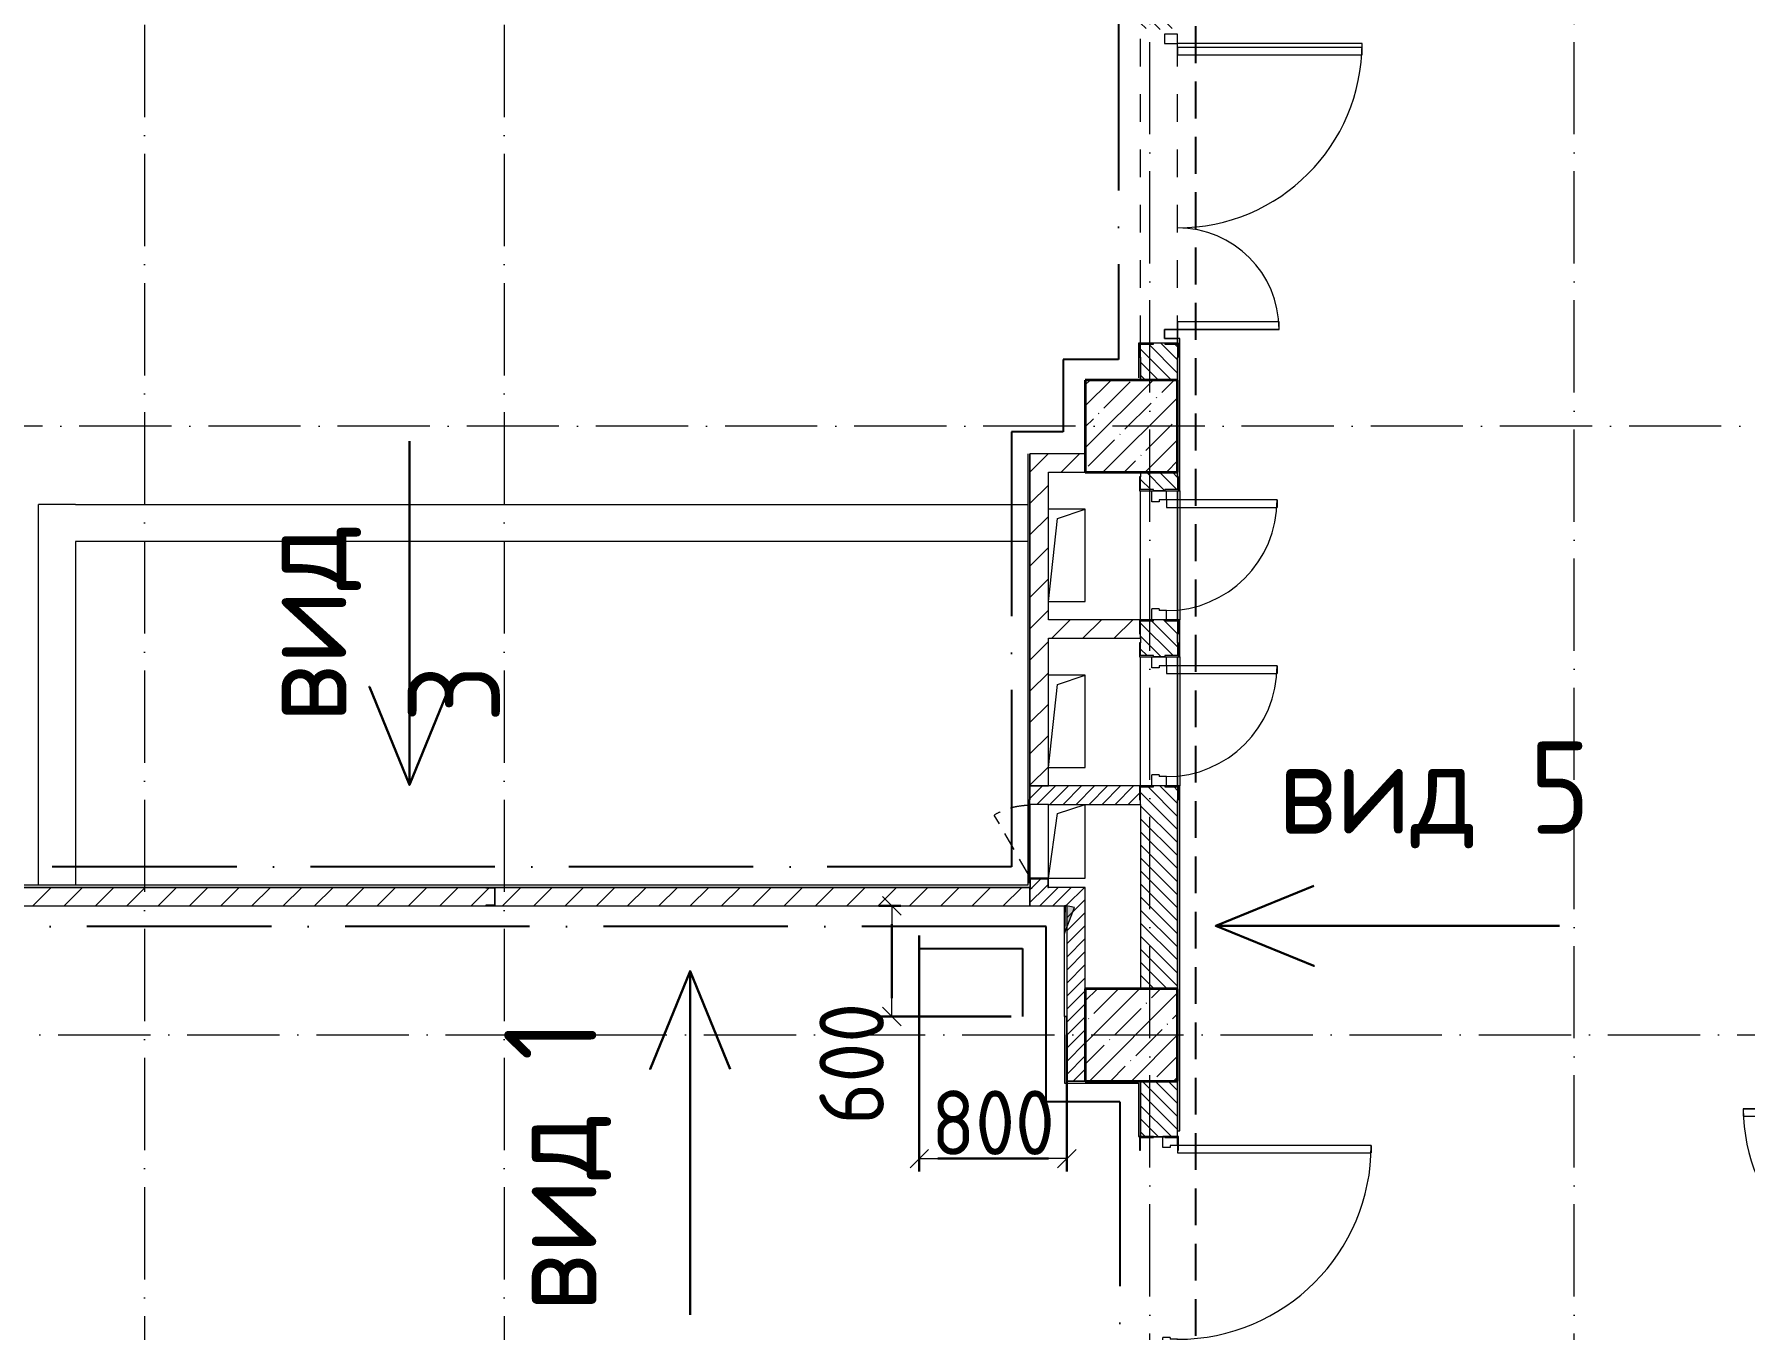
# Model space of a CAD drawing. Header units: millimetres. Extents: x -213536 to 1564669, y -45299 to 942238.
# Drawn here: x -208865 to -199592, y 198329 to 205352 of the extents above; entities that cross this region are included whole.
import ezdxf

# ---------------------------------------------------------------- set-up
doc = ezdxf.new("R2010")
doc.units = ezdxf.units.MM
for name, pattern in [('02 Штрихпунктирная _10 мм_', [1400, 1000, -200, 0, -200]), ('200_ШТРИХ_ш1п0_6_', [160, 100, -60]), ('50_200_ШТРИХ_1Т_ш5_п1_п1_', [700, 500, -100, 0, -100]), ('Штрих короткий', [300, 150, -150]), ('Штриховая _2 мм - 1 мм_', [300, 200, -100])]:
    doc.linetypes.add(name, pattern=pattern)
for name, color, linetype, lineweight in [('0-1', 7, 'Continuous', 5), ('0-2', 7, 'Continuous', 9), ('Двери', 7, 'Continuous', 9), ('Каркас_Импост', 7, 'Continuous', 13), ('Несущие колонны', 7, 'Continuous', 9), ('Несущие колонны-1', 7, 'Continuous', 35), ('Обобщенные модели', 7, 'Continuous', 9), ('Общие ребра', 7, 'Continuous', 9), ('Окна', 7, 'Continuous', 9), ('Оси-2', 7, '50_200_ШТРИХ_1Т_ш5_п1_п1_', 9), ('Основные линии', 7, 'Continuous', 30), ('Открывание в плане-2', 7, '200_ШТРИХ_ш1п0_6_', 9), ('Открывание-1', 7, 'Continuous', 9), ('Панель', 7, 'Continuous', 13), ('Перемычка-1', 7, 'Штрих короткий', 9), ('Размеры', 7, 'Continuous', 15), ('Стены', 7, 'Continuous', 9), ('Стены-1', 7, 'Continuous', 13), ('Текстовые примечания', 7, 'Continuous', 9), ('Штриховка разреза-1', 7, 'Continuous', 9), ('Элементы узлов', 7, 'Continuous', 9)]:
    doc.layers.add(name, color=color, linetype=linetype, lineweight=lineweight)
for name, color, linetype, lineweight, true_color in [('СТ-1_1', 7, 'Штриховая _2 мм - 1 мм_', 90, 0x888888), ('СТ-2_1', 1, '02 Штрихпунктирная _10 мм_', 90, 0xff0000), ('СТ-6_1', 6, 'Continuous', 90, 0xff00ff)]:
    doc.layers.add(name, color=color, linetype=linetype, lineweight=lineweight, true_color=true_color)
doc.layers.get('0-2').off()
doc.styles.add('СПДС', font='isocpeur.ttf', dxfattribs={"width": 0.9})
doc.dimstyles.new('Размера А3', dxfattribs={"dimtxt": 200, "dimasz": 100, "dimexe": 70, "dimexo": 100, "dimgap": 20, "dimtad": 1, "dimdec": 0, "dimrnd": 10, "dimzin": 0, "dimdsep": 46, "dimtxsty": 'СПДС', "dimblk": 'ARROWHEAD_6', "dimcen": 1, "dimclrd": 256, "dimclre": 256, "dimclrt": 256, "dimazin": 0, "dimtfac": 1, "dimtdec": 0, "dimtmove": 2, "dimatfit": 3, "dimfxl": 1, "dimtolj": 1, "dimtzin": 0, "dimarcsym": 0})
pattern_1 = [(135, (0, 0), (-35.35534, -35.35534), [])]
pattern_2 = [(45, (0, 0), (-84.8528, 84.8528), [])]
pattern_3 = [(45, (0, 0), (-35.35534, 35.35534), [])]

# ---------------------------------------------------------------- blocks, each defined once
blk = doc.blocks.new('BSC_Колонна _Прямоугольная - 500х500-V46-АИ2_02_План отделки стен 2-го этажа _Часть 2_')
at = {"layer": 'Несущие колонны'}
h = blk.add_hatch(dxfattribs=at)
h.set_pattern_fill('FP_54', color=256, style=0, pattern_type=2)
h.set_pattern_definition([(45, (-7700, -19300), (-114.0493, 114.0493), []), (45, (-7585.95, -19300), (-114.0493, 114.0493), [201.613, -40.323, 3.353, -36.97])])
h.paths.add_polyline_path([(-250, -250), (250, -250), (250, 250), (-250, 250)], flags=0)
at = {"layer": 'Несущие колонны-1'}
for p, q in [((250, 250), (-250, 250)), ((-250, 250), (-250, -250)), ((250, -250), (250, 250)), ((-250, -250), (250, -250))]:
    blk.add_line(p, q, dxfattribs=at)
blk = doc.blocks.new('Дверь_СКБ_1Ст_Внутренняя_ШЕР - СОШ_Д-1__Дв_700x1800h_Технический шкаф ЭОМ и СС_EI30-28320654-АИ2_02_План отделки стен 2-го этажа _Часть 2_')
at = {"layer": 'Каркас_Импост'}
for p, q in [((-287.5, 40), (-337.5, 40)), ((-337.5, 31), (-337.5, -31)), ((-287.5, 40), (-287.5, 0)), ((-287.5, 0), (-277.5, 0)), ((-277.5, 0), (-277.5, -40)), ((302.5, 0), (312.5, 0)), ((302.5, 0), (302.5, -40)), ((362.5, 40), (312.5, 40)), ((312.5, 40), (312.5, 0)), ((362.5, 40), (362.5, -40)), ((-277.5, -40), (-337.5, -40)), ((362.5, -40), (302.5, -40))]:
    blk.add_line(p, q, dxfattribs=at)
at = {"layer": 'Открывание-1'}
blk.add_arc((-287.5, 40), 600, 360, 90, dxfattribs=at)
at = {"layer": 'Панель'}
for p, q in [((-287.5, 640), (-247.5, 640)), ((-287.5, 640), (-287.5, 40)), ((-247.5, 40), (-247.5, 640)), ((-287.5, 40), (-247.5, 40))]:
    blk.add_line(p, q, dxfattribs=at)
blk = doc.blocks.new('Дверь_СКБ_1Ст_Внутренняя_ШЕР - СОШ_Д-1__Дв_700x1800h_Технический шкаф ЭОМ и СС_EI30-28321866-АИ2_02_План отделки стен 2-го этажа _Часть 2_')
at = {"layer": 'Каркас_Импост'}
for p, q in [((-287.5, 40), (-337.5, 40)), ((-337.5, 31), (-337.5, -31)), ((-287.5, 40), (-287.5, 0)), ((-287.5, 0), (-277.5, 0)), ((-277.5, 0), (-277.5, -40)), ((302.5, 0), (312.5, 0)), ((302.5, 0), (302.5, -40)), ((362.5, 40), (312.5, 40)), ((312.5, 40), (312.5, 0)), ((362.5, 31), (362.5, -31)), ((-277.5, -40), (-337.5, -40)), ((362.5, -40), (302.5, -40))]:
    blk.add_line(p, q, dxfattribs=at)
at = {"layer": 'Открывание-1'}
blk.add_arc((-287.5, 40), 600, 360, 90, dxfattribs=at)
at = {"layer": 'Панель'}
for p, q in [((-287.5, 640), (-247.5, 640)), ((-287.5, 640), (-287.5, 40)), ((-247.5, 40), (-247.5, 640)), ((-287.5, 40), (-247.5, 40))]:
    blk.add_line(p, q, dxfattribs=at)
blk = doc.blocks.new('Проем_Дверь_Прямоугольный - 1700х2400h_дверные проемы-28448549-АИ2_02_План отделки стен 2-го этажа _Часть 2_')
at = {"layer": 'Перемычка-1'}
for p, q in [((850, 100), (-850, 100)), ((850, -100), (-850, -100))]:
    blk.add_line(p, q, dxfattribs=at)
blk = doc.blocks.new('Дверь_СКБ_1Ст_Внутренняя_ШЕР - СОШ_Д-17__Дв_1150x2100h_Лаборантские_ Инструментальные_EI30-28417851-АИ2_02_План отделки стен 2-го этажа _Часть 2_')
at = {"layer": 'Каркас_Импост'}
for p, q in [((-512.5, 100), (-562.5, 100)), ((-562.5, 100), (-562.5, 20)), ((-512.5, 100), (-512.5, 60)), ((587.5, 100), (537.5, 100)), ((537.5, 100), (537.5, 60)), ((587.5, 100), (587.5, 20)), ((-502.5, 20), (-562.5, 20)), ((-512.5, 60), (-502.5, 60)), ((-502.5, 60), (-502.5, 20)), ((527.5, 60), (537.5, 60)), ((527.5, 60), (527.5, 20)), ((587.5, 20), (527.5, 20))]:
    blk.add_line(p, q, dxfattribs=at)
at = {"layer": 'Открывание-1'}
blk.add_arc((-512.5, 100), 1050, 360, 90, dxfattribs=at)
at = {"layer": 'Панель'}
for p, q in [((-512.5, 1150), (-472.5, 1150)), ((-512.5, 1150), (-512.5, 100)), ((-472.5, 100), (-472.5, 1150)), ((-512.5, 100), (-472.5, 100))]:
    blk.add_line(p, q, dxfattribs=at)
blk = doc.blocks.new('Дверь_Витражная_СКБ_2Ст2 - ДВВ_ДАО_СОШ_Классы-V176-АИ2_02_План отделки стен 2-го этажа _Часть 2_')
at = {"layer": 'Двери'}
for p, q in [((-775, 1035), (-775, 35)), ((775, 585), (775, 35))]:
    blk.add_line(p, q, dxfattribs=at)
for centre, radius, start, end in [((-775, 35), 1000, 360, 90), ((775, 35), 550, 90, 180)]:
    blk.add_arc(centre, radius, start, end, dxfattribs=at)
at = {"layer": 'Элементы узлов'}
for p, q in [((-713, 1035), (-753, 1035)), ((-753, 1035), (-753, 35)), ((-713, 35), (-713, 1035)), ((775, 585), (735, 585)), ((735, 585), (735, 35)), ((775, 35), (775, 585)), ((-825, 35), (-825, -35)), ((-775, 35), (-825, 35)), ((-775, 35), (-825, 35)), ((-825, 35), (-825, -35)), ((-775, -35), (-775, 35)), ((-775, -35), (-775, 35)), ((-753, 35), (-713, 35)), ((735, 35), (775, 35)), ((775, -35), (775, 35)), ((775, 35), (825, 35)), ((775, 35), (775, -35)), ((825, 35), (775, 35)), ((825, 35), (825, -35)), ((825, -35), (825, 35)), ((-825, -35), (-775, -35)), ((-825, -35), (-775, -35)), ((825, -35), (775, -35)), ((775, -35), (825, -35))]:
    blk.add_line(p, q, dxfattribs=at)
blk = doc.blocks.new('Дверь_Витражная_СКБ_2Ст2 - Дверь 2400hх1800 в составе витража EIW30-26949269-АИ2_02_План отделки стен 2-го этажа _Часть 2_')
at = {"layer": 'Двери'}
for p, q in [((-975, -950), (-975, 0)), ((975, -1000), (975, 0))]:
    blk.add_line(p, q, dxfattribs=at)
for centre, radius, start, end in [((-975, 0), 950, 270, 0), ((975, 0), 1000, 180, 270)]:
    blk.add_arc(centre, radius, start, end, dxfattribs=at)
at = {"layer": 'Элементы узлов'}
for p, q in [((-1025, 40), (-975, 40)), ((-975, 40), (-1025, 40)), ((-975, 0), (-1025, 0)), ((-1025, 0), (-975, 0)), ((-975, 40), (-975, 0)), ((-975, 0), (-975, 40)), ((-935, 0), (-975, 0)), ((-975, 0), (-975, -950)), ((-935, -950), (-935, 0)), ((923, 0), (923, -1000)), ((963, 0), (923, 0)), ((963, -1000), (963, 0)), ((1025, 40), (975, 40)), ((975, 40), (975, 0)), ((1025, 40), (975, 40)), ((975, 40), (975, 0)), ((975, 0), (1025, 0)), ((975, 0), (1025, 0)), ((-975, -950), (-935, -950)), ((923, -1000), (963, -1000))]:
    blk.add_line(p, q, dxfattribs=at)
blk = doc.blocks.new('154_Стойка_СКБ_Уголок - СМ-2180_200-28268025-АИ2_02_План отделки стен 2-го этажа _Часть 2_')
at = {"layer": 'Обобщенные модели'}
for p, q in [((125, 156), (125, 81)), ((200, 156), (125, 156)), ((131, 81), (131, 150)), ((131, 150), (200, 150)), ((200, 150), (200, 156)), ((125, 81), (131, 81)), ((131, 19), (125, 19)), ((125, 19), (125, -56)), ((131, -50), (131, 19)), ((125, -56), (200, -56)), ((200, -50), (131, -50)), ((200, -56), (200, -50))]:
    blk.add_line(p, q, dxfattribs=at)
blk = doc.blocks.new('Фахверк_СКБ_Уголок - 200_3960_зеркало-28268689-АИ2_02_План отделки стен 2-го этажа _Часть 2_')
at = {"layer": 'Обобщенные модели'}
for p, q in [((200, 156), (125, 156)), ((125, 156), (125, 81)), ((131, 81), (131, 150)), ((131, 150), (200, 150)), ((200, 150), (200, 156)), ((125, 81), (131, 81)), ((131, 19), (125, 19)), ((125, 19), (125, -56)), ((131, -50), (131, 19)), ((125, -56), (200, -56)), ((200, -50), (131, -50)), ((200, -56), (200, -50))]:
    blk.add_line(p, q, dxfattribs=at)
blk = doc.blocks.new('Фахверк_СКБ_Уголок - 200_3960-28268576-АИ2_02_План отделки стен 2-го этажа _Часть 2_')
at = {"layer": 'Обобщенные модели'}
for p, q in [((200, 156), (125, 156)), ((125, 156), (125, 81)), ((131, 81), (131, 150)), ((131, 150), (200, 150)), ((200, 150), (200, 156)), ((125, 81), (131, 81)), ((131, 19), (125, 19)), ((125, 19), (125, -56)), ((131, -50), (131, 19)), ((125, -56), (200, -56)), ((200, -50), (131, -50)), ((200, -56), (200, -50))]:
    blk.add_line(p, q, dxfattribs=at)
blk = doc.blocks.new('154_Стойка_СКБ_Уголок - СМ-2180_200-28435403-АИ2_02_План отделки стен 2-го этажа _Часть 2_')
at = {"layer": 'Обобщенные модели'}
for p, q in [((125, 156), (125, 81)), ((200, 156), (125, 156)), ((131, 81), (131, 150)), ((131, 150), (200, 150)), ((200, 150), (200, 156)), ((125, 81), (131, 81)), ((131, 19), (125, 19)), ((125, 19), (125, -56)), ((131, -50), (131, 19)), ((125, -56), (200, -56)), ((200, -50), (131, -50)), ((200, -56), (200, -50))]:
    blk.add_line(p, q, dxfattribs=at)
blk = doc.blocks.new('Стойка_Влож_Полоса боковая - Полоса-28346330-АИ2_02_План отделки стен 2-го этажа _Часть 2_')
at = {"layer": 'Обобщенные модели'}
for p, q in [((-5, -31), (-5, 31)), ((0, 31), (0, -31))]:
    blk.add_line(p, q, dxfattribs=at)
blk = doc.blocks.new('154_Фахверк_СКБ_Швеллер - Тип_100_3960-28318856-АИ2_02_План отделки стен 2-го этажа _Часть 2_')
at = {"layer": 'Обобщенные модели'}
for p, q in [((175, 50), (125, 50)), ((125, 50), (125, -50)), ((128, 47), (175, 47)), ((128, -47), (128, 47)), ((175, 47), (175, 50)), ((125, -50), (175, -50)), ((175, -47), (128, -47)), ((175, -50), (175, -47))]:
    blk.add_line(p, q, dxfattribs=at)
blk = doc.blocks.new('AR_Отверстие Ниша - Лючок-32403310-АИ2_02_План отделки стен 2-го этажа _Часть 2_')
at = {"layer": 'Окна'}
for p, q in [((200, 50), (-200, 50)), ((-200, 50), (-200, -50)), ((-200, -50), (200, -50))]:
    blk.add_line(p, q, dxfattribs=at)
blk = doc.blocks.new('Л_Общий_Лючок - Лючок-V187-АИ2_02_План отделки стен 2-го этажа _Часть 2_')
at = {"layer": 'Окна'}
for p, q in [((424, 6), (-24, 6)), ((-24, 6), (-24, 0)), ((400, 0), (424, 0)), ((424, 6), (424, 0))]:
    blk.add_line(p, q, dxfattribs=at)
at = {"layer": 'Открывание в плане-2'}
blk.add_line((16.4, 6), (342, 194), dxfattribs=at)
blk.add_arc((6, 0), 388, 0.89053, 30, dxfattribs=at)
blk = doc.blocks.new('154_Фахверк_СКБ_Швеллер - Тип_100_3960_зеркало-29769493-АИ2_02_План отделки стен 2-го этажа _Часть 2_')
at = {"layer": 'Обобщенные модели'}
for p, q in [((175, 50), (125, 50)), ((125, 50), (125, -50)), ((128, 47), (175, 47)), ((128, -47), (128, 47)), ((175, 47), (175, 50)), ((125, -50), (175, -50)), ((175, -47), (128, -47)), ((175, -50), (175, -47))]:
    blk.add_line(p, q, dxfattribs=at)
blk = doc.blocks.new('AR_Отверстие прямоугольное _в плите_ - AR_Отверстие прямоугольное _в плите_-30229458-АИ2_02_План отделки стен 2-го этажа _Часть 2_')
at = {"layer": 'Обобщенные модели'}
for p, q in [((100, 250), (-100, 250)), ((-100, -250), (-50, 200)), ((-50, 200), (100, 250)), ((100, -250), (100, 250)), ((-100, -250), (100, -250))]:
    blk.add_line(p, q, dxfattribs=at)
blk = doc.blocks.new('AR_Отверстие прямоугольное _в плите_ - AR_Отверстие прямоугольное _в плите_-30229368-АИ2_02_План отделки стен 2-го этажа _Часть 2_')
at = {"layer": 'Обобщенные модели'}
for p, q in [((-50, 150), (100, 200)), ((100, -200), (100, 200)), ((-100, -200), (-50, 150)), ((-100, -200), (100, -200))]:
    blk.add_line(p, q, dxfattribs=at)
blk = doc.blocks.new('0125-Р-ОО-Ш2-АР-о_23_10_2024_rvt-1-АИ2_02_План отделки стен 2-го этажа _Часть 2_')
at = {"layer": 'Несущие колонны'}
h = blk.add_hatch(dxfattribs=at)
h.set_pattern_fill('FP_1', color=256, style=0, pattern_type=2)
h.set_pattern_definition([(45, (0, 0), (-114.0493, 114.0493), []), (45, (114.05, 0), (-114.0493, 114.0493), [201.612, -40.322, 3.353, -36.97])])
h.paths.add_polyline_path([(7450, 15750), (7950, 15750), (7950, 16250), (7450, 16250), (7450, 16201.6)], flags=0)
at = {"layer": 'Штриховка разреза-1'}
h = blk.add_hatch(dxfattribs=at)
h.set_pattern_fill('FP_2', color=256, style=0, pattern_type=2)
h.set_pattern_definition(pattern_1)
h.paths.add_polyline_path([(7756, 19550), (7950, 19550), (7950, 19744), (7881, 19744), (7881, 19750), (7819, 19750), (7819, 19744), (7750, 19744), (7750, 19550)], flags=0)
h.paths.add_polyline_path([(7881, 21450), (7881, 21456), (7950, 21456), (7950, 22694), (7881, 22694), (7880, 22700), (7819, 22700), (7819, 22694), (7750, 22694), (7750, 21456), (7819, 21456), (7819, 21450), (7880, 21450)], flags=0)
h.paths.add_polyline_path([(7790, 22700), (7790, 22705), (7910, 22705), (7910, 22700), (7950, 22700), (7950, 22730), (7880, 22730), (7880, 23570), (7950, 23570), (7950, 23600), (7910, 23600), (7910, 23595), (7790, 23595), (7790, 23600), (7750, 23600), (7750, 22700)], flags=0)
h.paths.add_polyline_path([(7830.6, 23600), (7881, 23600), (7881, 23606), (7950, 23606), (7950, 25050), (7750, 25050), (7750, 23606), (7819, 23606), (7819, 23600)], flags=0)
h = blk.add_hatch(dxfattribs=at)
h.set_pattern_fill('FP_3', color=256, style=0, pattern_type=2)
h.set_pattern_definition(pattern_2)
h.paths.add_polyline_path([(7450, 19050), (7450, 19150), (7150, 19150), (7150, 19050), (7250, 19050)], flags=0)
h = blk.add_hatch(dxfattribs=at)
h.set_pattern_fill('FP_3', color=256, style=0, pattern_type=2)
h.set_pattern_definition(pattern_2)
h.paths.add_polyline_path([(7250, 17350), (7250, 19050), (7150, 19050), (7150, 17350)], flags=0)
h = blk.add_hatch(dxfattribs=at)
h.set_pattern_fill('FP_2', color=256, style=0, pattern_type=2)
h.set_pattern_definition(pattern_1)
h.paths.add_polyline_path([(7950, 16250), (7950, 17344), (7881, 17344), (7881, 17350), (7819, 17350), (7819, 17344), (7750, 17344), (7750, 16250)], flags=0)
h.paths.add_polyline_path([(7881, 18050), (7881, 18056), (7950, 18056), (7950, 18244), (7881, 18244), (7881, 18250), (7819, 18250), (7819, 18244), (7750, 18244), (7750, 18056), (7819, 18056), (7819, 18050)], flags=0)
h.paths.add_polyline_path([(7881, 18950), (7881, 18956), (7950, 18956), (7950, 19050), (7750, 19050), (7750, 18956), (7819, 18956), (7819, 18950)], flags=0)
h = blk.add_hatch(dxfattribs=at)
h.set_pattern_fill('FP_3', color=256, style=0, pattern_type=2)
h.set_pattern_definition(pattern_2)
h.paths.add_polyline_path([(7750, 18150), (7750, 18175), (7744, 18175), (7744, 18250), (7250, 18250), (7250, 18150), (7744, 18150)], flags=0)
h = blk.add_hatch(dxfattribs=at)
h.set_pattern_fill('FP_92', color=256, style=0, pattern_type=2)
h.set_pattern_definition(pattern_3)
h.paths.add_polyline_path([(7250, 17250), (7750, 17250), (7750, 17275), (7744, 17275), (7744, 17350), (7150, 17350), (7151, 17250), (7174, 17250)], flags=0)
h = blk.add_hatch(dxfattribs=at)
h.set_pattern_fill('FP_3', color=256, style=0, pattern_type=2)
h.set_pattern_definition(pattern_2)
h.paths.add_polyline_path([(7150, 16700), (7150, 16800), (4250, 16800), (4250, 16700), (7139.2, 16700)], flags=0)
h.paths.add_polyline_path([(4200, 16700), (4200, 16703), (4247, 16703), (4247, 16797), (4200, 16797), (4200, 16800), (1646, 16799.2), (1646, 16792.4), (1604.5, 16792.4), (1604.5, 16707.6), (1646, 16707.6), (1646, 16700)], flags=0)
h.paths.add_polyline_path([(404, 16700), (404, 16707.6), (445.5, 16707.6), (445.5, 16792.4), (404, 16792.4), (404, 16800), (150, 16800), (150, 16700)], flags=0)
h = blk.add_hatch(dxfattribs=at)
h.set_pattern_fill('FP_92', color=256, style=0, pattern_type=2)
h.set_pattern_definition(pattern_3)
h.paths.add_polyline_path([(7350, 16700), (7350, 16800), (7150, 16800), (7150, 16700), (7250, 16700)], flags=0)
h = blk.add_hatch(dxfattribs=at)
h.set_pattern_fill('FP_92', color=256, style=0, pattern_type=2)
h.set_pattern_definition(pattern_3)
h.paths.add_polyline_path([(7153, 16800), (7247, 16800), (7247, 16847), (7153, 16847), (7153, 16801.5)], flags=0)
h = blk.add_hatch(dxfattribs=at)
h.set_pattern_fill('FP_92', color=256, style=0, pattern_type=2)
h.set_pattern_definition(pattern_3)
h.paths.add_polyline_path([(7350, 15750), (7450, 15750), (7450, 16800), (7350, 16800), (7350, 16201.6)], flags=0)
h = blk.add_hatch(dxfattribs=at)
h.set_pattern_fill('FP_2', color=256, style=0, pattern_type=2)
h.set_pattern_definition(pattern_1)
h.paths.add_polyline_path([(7881, 12550), (7881, 12556), (7950, 12556), (7950, 12744), (7881, 12744), (7881, 12750), (7819, 12750), (7819, 12744), (7750, 12744), (7750, 12556), (7819, 12556), (7819, 12550)], flags=0)
h.paths.add_polyline_path([(7881, 13450), (7881, 13456), (7950, 13456), (7950, 14294), (7881, 14294), (7881, 14300), (7819, 14300), (7819, 14294), (7750, 14294), (7750, 13456), (7819, 13456), (7819, 13450)], flags=0)
h.paths.add_polyline_path([(7950, 15450), (7950, 15750), (7750, 15750), (7750, 15450), (7910, 15450)], flags=0)
at = {"layer": 'Несущие колонны-1'}
for p, q in [((7950, 16250), (7450, 16250)), ((7450, 16250), (7450, 15750)), ((7950, 15750), (7950, 16250)), ((7450, 15750), (7950, 15750))]:
    blk.add_line(p, q, dxfattribs=at)
at = {"layer": 'Общие ребра'}
for p, q in [((7750, 18150), (7750, 18175)), ((7750, 17250), (7750, 17275))]:
    blk.add_line(p, q, dxfattribs=at)
at = {"layer": 'Стены'}
for p, q in [((7750, 18250), (7750, 18950)), ((7950, 18950), (7950, 18250)), ((1775, 16812), (1775, 18875)), ((1975, 18875), (1775, 18875)), ((1975, 18875), (7138, 18875)), ((1975, 18675), (1975, 16812)), ((7138, 18675), (1975, 18675)), ((7750, 17350), (7750, 18050)), ((7950, 18050), (7950, 17350))]:
    blk.add_line(p, q, dxfattribs=at)
at = {"layer": 'Стены-1'}
for p, q in [((7750, 19675), (7750, 19550)), ((7881, 19750), (7819, 19750)), ((7950, 19550), (7950, 19675)), ((7450, 19150), (7150, 19150)), ((7150, 19150), (7150, 19050)), ((7150, 19050), (7150, 17350)), ((7250, 19050), (7450, 19050)), ((7250, 18250), (7250, 19050)), ((7750, 19050), (7750, 19025)), ((7950, 19025), (7950, 19050)), ((7819, 18950), (7881, 18950)), ((7744, 18250), (7250, 18250)), ((7881, 18250), (7819, 18250)), ((7950, 18125), (7950, 18175)), ((7250, 18150), (7750, 18150)), ((7250, 17350), (7250, 18150)), ((7750, 18150), (7750, 18125)), ((7819, 18050), (7881, 18050)), ((7150, 17350), (7250, 17350)), ((7744, 17350), (7150, 17350)), ((7150, 17350), (7150, 17274)), ((7881, 17350), (7819, 17350)), ((7250, 17250), (7750, 17250)), ((7750, 17250), (7750, 16250)), ((7950, 16250), (7950, 17275)), ((4200, 16800), (1646, 16800)), ((7150, 16800), (4250, 16800)), ((7150, 16700), (7150, 16800)), ((7150, 16800), (7150, 16700)), ((7350, 16800), (7250, 16800)), ((7450, 16800), (7350, 16800)), ((7450, 15750), (7450, 16800)), ((1646, 16700), (4200, 16700)), ((4250, 16700), (7150, 16700)), ((7150, 16700), (7350, 16700)), ((7350, 16700), (7350, 15750)), ((7750, 16250), (7950, 16250)), ((7350, 15750), (7450, 15750)), ((7950, 15750), (7750, 15750)), ((7750, 15750), (7750, 15450)), ((7950, 15450), (7950, 15750))]:
    blk.add_line(p, q, dxfattribs=at)
at = {"layer": '0-2'}
for name, p, rotation in [('Проем_Дверь_Прямоугольный - 1700х2400h_дверные проемы-28448549-АИ2_02_План отделки стен 2-го этажа _Часть 2_', (7850, 20600), 269.9999999999999), ('Дверь_Витражная_СКБ_2Ст2 - ДВВ_ДАО_СОШ_Классы-V176-АИ2_02_План отделки стен 2-го этажа _Часть 2_', (7915, 20600), 269.9999999999961), ('Фахверк_СКБ_Уголок - 200_3960-28268576-АИ2_02_План отделки стен 2-го этажа _Часть 2_', (7800, 19875), 269.9999999999999), ('Фахверк_СКБ_Уголок - 200_3960_зеркало-28268689-АИ2_02_План отделки стен 2-го этажа _Часть 2_', (7900, 18825), 89.99999999999991), ('Дверь_СКБ_1Ст_Внутренняя_ШЕР - СОШ_Д-1__Дв_700x1800h_Технический шкаф ЭОМ и СС_EI30-28321866-АИ2_02_План отделки стен 2-го этажа _Часть 2_', (7850, 18612.5), 269.9999999999999), ('Фахверк_СКБ_Уголок - 200_3960-28268576-АИ2_02_План отделки стен 2-го этажа _Часть 2_', (7800, 18375), 269.9999999999999), ('Фахверк_СКБ_Уголок - 200_3960_зеркало-28268689-АИ2_02_План отделки стен 2-го этажа _Часть 2_', (7900, 17925), 89.99999999999991), ('Дверь_СКБ_1Ст_Внутренняя_ШЕР - СОШ_Д-1__Дв_700x1800h_Технический шкаф ЭОМ и СС_EI30-28320654-АИ2_02_План отделки стен 2-го этажа _Часть 2_', (7850, 17712.5), 269.9999999999999), ('154_Стойка_СКБ_Уголок - СМ-2180_200-28268025-АИ2_02_План отделки стен 2-го этажа _Часть 2_', (7800, 17475), 269.9999999999999), ('Л_Общий_Лючок - Лючок-V187-АИ2_02_План отделки стен 2-го этажа _Часть 2_', (7150, 16850), 89.9999999999999), ('AR_Отверстие Ниша - Лючок-32403310-АИ2_02_План отделки стен 2-го этажа _Часть 2_', (7200, 17050), 269.9999999999999), ('154_Фахверк_СКБ_Швеллер - Тип_100_3960-28318856-АИ2_02_План отделки стен 2-го этажа _Часть 2_', (4375, 16750), 180), ('154_Фахверк_СКБ_Швеллер - Тип_100_3960_зеркало-29769493-АИ2_02_План отделки стен 2-го этажа _Часть 2_', (7200, 16975), 269.9999999999999), ('Дверь_Витражная_СКБ_2Ст2 - Дверь 2400hх1800 в составе витража EIW30-26949269-АИ2_02_План отделки стен 2-го этажа _Часть 2_', (11967, 14625), 269.9999999999994), ('154_Стойка_СКБ_Уголок - СМ-2180_200-28435403-АИ2_02_План отделки стен 2-го этажа _Часть 2_', (7800, 15575), 269.9999999999999), ('Стойка_Влож_Полоса боковая - Полоса-28346330-АИ2_02_План отделки стен 2-го этажа _Часть 2_', (7850, 15450), 89.99999999999991), ('Дверь_СКБ_1Ст_Внутренняя_ШЕР - СОШ_Д-17__Дв_1150x2100h_Лаборантские_ Инструментальные_EI30-28417851-АИ2_02_План отделки стен 2-го этажа _Часть 2_', (7850, 14887.5), 269.9999999999999)]:
    blk.add_blockref(name, p, dxfattribs=dict(at, rotation=rotation))
for name, p in [('BSC_Колонна _Прямоугольная - 500х500-V46-АИ2_02_План отделки стен 2-го этажа _Часть 2_', (7700, 19300)), ('AR_Отверстие прямоугольное _в плите_ - AR_Отверстие прямоугольное _в плите_-30229458-АИ2_02_План отделки стен 2-го этажа _Часть 2_', (7350, 18600)), ('AR_Отверстие прямоугольное _в плите_ - AR_Отверстие прямоугольное _в плите_-30229458-АИ2_02_План отделки стен 2-го этажа _Часть 2_', (7350, 17699.8)), ('AR_Отверстие прямоугольное _в плите_ - AR_Отверстие прямоугольное _в плите_-30229368-АИ2_02_План отделки стен 2-го этажа _Часть 2_', (7350, 17050))]:
    blk.add_blockref(name, p, dxfattribs=at)
blk = doc.blocks.new('ARROWHEAD_6')
at = {"color": 0, "linetype": 'Continuous'}
for p, q in [((0, 0), (-1, 0)), ((-0.5, -0.5), (0.5, 0.5))]:
    blk.add_line(p, q, dxfattribs=at)
blk = doc.blocks.new('*D3102')
at = {"layer": 'Defpoints', "color": 0, "transparency": 16777216}
for p in [(212646.9, 229515.2), (212795.6, 229515.2), (213392.9, 228915.2)]:
    blk.add_point(p, dxfattribs=at)
at = {"layer": 'Размеры', "lineweight": -2, "transparency": 16777216}
for p, q in [((212695.6, 229515.2), (212576.9, 229515.2)), ((212646.9, 229015.2), (212646.9, 229415.2)), ((213292.9, 228915.2), (212576.9, 228915.2))]:
    blk.add_line(p, q, dxfattribs=at)
at = {"layer": 'Размеры', "lineweight": -2, "transparency": 16777216, "xscale": 100, "yscale": 100, "zscale": 100}
for p, rotation in [((212646.9, 229515.2), 90), ((212646.9, 228915.2), 270)]:
    blk.add_blockref('ARROWHEAD_6', p, dxfattribs=dict(at, rotation=rotation))
at = {"layer": 'Размеры', "lineweight": 25, "transparency": 16777216, "insert": (212253.7, 228329.1), "char_height": 350, "width": 1.866, "attachment_point": 1, "rotation": 90, "line_spacing_factor": 1.149209, "style": 'СПДС'}
blk.add_mtext('\\A1;600', dxfattribs=at)
blk = doc.blocks.new('*D3103')
at = {"layer": 'Defpoints', "color": 0, "transparency": 16777216}
for p in [(212795.6, 229453.8), (213595.6, 228915.5), (213595.6, 228144.7)]:
    blk.add_point(p, dxfattribs=at)
at = {"layer": 'Размеры', "lineweight": -2, "transparency": 16777216}
for p, q in [((212795.6, 229353.8), (212795.6, 228074.7)), ((213595.6, 228815.5), (213595.6, 228074.7)), ((212895.6, 228144.7), (213495.6, 228144.7))]:
    blk.add_line(p, q, dxfattribs=at)
at = {"layer": 'Размеры', "lineweight": -2, "transparency": 16777216, "xscale": 100, "yscale": 100, "zscale": 100, "rotation": 180}
blk.add_blockref('ARROWHEAD_6', (212795.6, 228144.7), dxfattribs=at)
at = {"layer": 'Размеры', "lineweight": -2, "transparency": 16777216, "xscale": 100, "yscale": 100, "zscale": 100}
blk.add_blockref('ARROWHEAD_6', (213595.6, 228144.7), dxfattribs=at)
at = {"layer": 'Размеры', "lineweight": 25, "transparency": 16777216, "insert": (213195.6, 228339.7), "char_height": 350, "width": 1.866, "attachment_point": 5, "style": 'СПДС'}
blk.add_mtext('\\A1;800', dxfattribs=at)
blk = doc.blocks.new('Оси1')
at = {"layer": 'Оси-2'}
for p, q in [((208595.6, 264395.4), (208595.6, 210594.5)), ((210545.6, 264395.4), (210545.6, 210594.5)), ((214045.6, 210594.5), (214045.6, 264395.4)), ((216345.6, 210594.5), (216345.6, 264395.4)), ((234645.6, 232115.2), (203926.8, 232115.2)), ((203926.8, 228815.2), (234645.6, 228815.2))]:
    blk.add_line(p, q, dxfattribs=at)
at = {"layer": 'Размеры', "lineweight": 25}
dim = blk.add_linear_dim(base=(212646.9, 229515.2), p1=(213392.9, 228915.2), p2=(212795.6, 229515.2), angle=90, dimstyle='Размера А3', override={"dimtxt": 350}, dxfattribs=at)
dim.commit()
dim.dimension.update_dxf_attribs({"geometry": '*D3102', "text_midpoint": (212487, 228628.4), "dimtype": 160, "text_rotation": 90})
dim = blk.add_linear_dim(base=(213595.6, 228144.7), p1=(212795.6, 229453.8), p2=(213595.6, 228915.5), dimstyle='Размера А3', override={"dimtxt": 350}, dxfattribs=at)
dim.commit()
dim.dimension.update_dxf_attribs({"geometry": '*D3103', "text_midpoint": (213195.6, 228339.7)})

msp = doc.modelspace()

# ---------------------------------------------------------------- hatches: boundary and pattern name
at = {"layer": 'Текстовые примечания'}
msp.add_hatch(color=256, dxfattribs=at).paths.add_polyline_path([(-203280.6, 200477), (-203225.2, 200618.8), (-203277.1, 200629.2)], flags=0)

# ---------------------------------------------------------------- linework, layer by layer
at = {"color": 1, "lineweight": 30}
for points in [[(-206831.1, 203146.1), (-206831.1, 201283), (-207048.1, 201814.7), (-206831.1, 201283), (-206614.1, 201814.7)], [(-200596.6, 200518.4), (-202459.7, 200518.4), (-201928, 200301.4), (-202459.7, 200518.4), (-201928, 200735.4)], [(-205309.5, 198410.6), (-205309.5, 200273.7), (-205526.5, 199742), (-205309.5, 200273.7), (-205092.5, 199742)]]:
    msp.add_lwpolyline(points, dxfattribs=at)
at = {"layer": 'СТ-1_1', "lineweight": 25}
msp.add_line((-202567, 195295.3), (-202567, 233115.3), dxfattribs=at)
at = {"layer": 'СТ-2_1', "lineweight": 25}
for p, q in [((-202987, 205505.4), (-202987, 203589.3)), ((-202987, 203589.3), (-203287, 203589.3)), ((-203287, 203589.3), (-203287, 203197.3)), ((-203287, 203197.3), (-203567, 203197.3)), ((-203567, 203197.3), (-203567, 200839.3)), ((-203567, 200839.3), (-210357, 200839.3)), ((-203379, 200515.3), (-210105, 200515.3)), ((-203379, 199565.3), (-203379, 200515.3)), ((-202979, 199565.3), (-203379, 199565.3)), ((-202979, 199565.3), (-202979, 197689.3))]:
    msp.add_line(p, q, dxfattribs=at)
at = {"layer": 'СТ-6_1', "lineweight": 25}
for p, q in [((-204067, 200395.3), (-203507, 200395.3)), ((-203507, 200395.3), (-203507, 200027.3))]:
    msp.add_line(p, q, dxfattribs=at)
at = {"layer": 'Стены'}
for p, q in [((-202667, 202177.3), (-202667, 202877.3)), ((-202655, 202877.3), (-202655, 202177.3)), ((-202667, 201277.3), (-202667, 201977.3)), ((-202655, 201977.3), (-202655, 201277.3)), ((-203279, 200027.6), (-203279, 200627.3)), ((-203267, 200627.3), (-203279, 200627.3)), ((-203267, 200627.3), (-203267, 200027.6)), ((-203279, 200027.6), (-203267, 200027.6))]:
    msp.add_line(p, q, dxfattribs=at)
at = {"layer": 'Стены-1'}
for p, q in [((-202879, 203677.3), (-202879, 203489.3)), ((-202873, 203677.3), (-202879, 203677.3)), ((-202655, 203702.3), (-202667, 203702.3)), ((-202667, 203702.3), (-202667, 203677.3)), ((-202655, 202877.3), (-202655, 203702.3)), ((-202867, 203477.3), (-202867, 203602.3)), ((-202667, 203602.3), (-202667, 203477.3)), ((-203479, 203077.3), (-203479, 200739.3)), ((-203467, 201201.3), (-203467, 203077.3)), ((-202667, 202977.3), (-202667, 202952.3)), ((-202661, 202877.3), (-202655, 202877.3)), ((-202655, 202177.3), (-202661, 202177.3)), ((-202655, 201977.3), (-202655, 202177.3)), ((-202667, 202102.3), (-202667, 202052.3)), ((-202661, 201977.3), (-202655, 201977.3)), ((-202655, 201277.3), (-202661, 201277.3)), ((-202655, 199407.3), (-202655, 201277.3)), ((-202667, 201202.3), (-202667, 199407.3)), ((-203479, 200739.3), (-209017, 200739.3)), ((-208971, 200727.3), (-206417, 200727.3)), ((-206367, 200727.3), (-203467, 200727.3)), ((-203267, 200027.3), (-203279, 200027.3)), ((-203279, 200027.3), (-203279, 199665.3)), ((-203267, 199677.3), (-203267, 200027.3)), ((-203279, 199665.3), (-202879, 199665.3)), ((-202867, 199677.3), (-203267, 199677.3)), ((-202879, 199665.3), (-202879, 199377.3)), ((-202867, 199377.3), (-202867, 199677.3)), ((-202879, 199377.3), (-202873, 199377.3)), ((-202667, 199407.3), (-202655, 199407.3))]:
    msp.add_line(p, q, dxfattribs=at)
at = {"layer": 'Текстовые примечания'}
for p, q in [((-203277.1, 200629.2), (-203280.6, 200477)), ((-203280.6, 200477), (-203225.2, 200618.8)), ((-203225.2, 200618.8), (-203277.1, 200629.2))]:
    msp.add_line(p, q, dxfattribs=at)

# ---------------------------------------------------------------- block references
at = {"color": 2, "lineweight": 30}
msp.add_blockref('Оси1', (-416862.6, -28888), dxfattribs=at)
at = {"layer": '0-1'}
msp.add_blockref('0125-Р-ОО-Ш2-АР-о_23_10_2024_rvt-1-АИ2_02_План отделки стен 2-го этажа _Часть 2_', (-210617, 183927.3), dxfattribs=at)

# ---------------------------------------------------------------- texts
at = {"layer": 'Основные линии', "char_height": 500, "attachment_point": 1, "rotation": 90, "style": 'СПДС'}
for s, insert in [('вид 3', (-207672.6, 201619.7)), ('вид 1', (-206317, 198425.1))]:
    msp.add_mtext_dynamic_manual_height_columns(s, width=1580.432, gutter_width=1678.4, heights=[0], dxfattribs=dict(at, insert=insert))
at = {"layer": 'Основные линии', "insert": (-202121.9, 201518.2), "char_height": 500, "attachment_point": 1, "style": 'СПДС'}
msp.add_mtext_dynamic_manual_height_columns('вид 5', width=1649.982, gutter_width=1678.4, heights=[0], dxfattribs=at)

doc.saveas('drawing.dxf')
